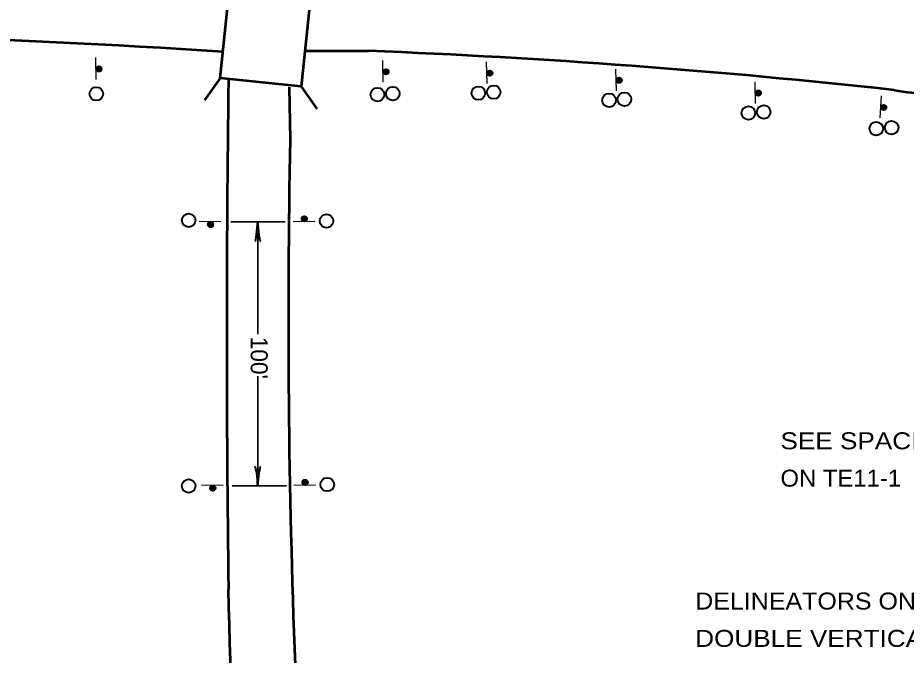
# Model space of a CAD drawing. Extents: x 354 to 1034, y -85 to 443.
# Drawn here: x 700.1 to 806, y 195.4 to 271.4 of the extents above; entities that cross this region are included whole.
import ezdxf
from ezdxf.enums import TextEntityAlignment as Align

# ---------------------------------------------------------------- set-up
doc = ezdxf.new("R2010")
doc.units = 0
doc.header["$LTSCALE"] = 0.8
doc.layers.add('1', color=7, linetype='Continuous', lineweight=40)
doc.layers.add('4', color=7, linetype='Continuous', lineweight=25)

msp = doc.modelspace()

# ---------------------------------------------------------------- linework, layer by layer
at = {"layer": '1', "lineweight": 53}
for p, q in [((734.3146, 267.416), (741.9294, 267.416)), ((724.2363, 264.1841), (722.3777, 261.5302)), ((732.4951, 263.1112), (732.6041, 256.8667)), ((733.9032, 263.168), (735.7617, 260.5141))]:
    msp.add_line(p, q, dxfattribs=at)
at = {"layer": '1', "lineweight": 35}
for p, q in [((725.5188, 247.0542), (731.9988, 247.0542)), ((728.7378, 247.0542), (728.7378, 233.6273)), ((728.7378, 228.6293), (728.7378, 215.5412)), ((725.6882, 215.5412), (732.1682, 215.5412))]:
    msp.add_line(p, q, dxfattribs=at)
at = {"layer": '1', "lineweight": 53}
msp.add_lwpolyline([(726.4377, 285.1287), (736.1045, 284.1125), (733.9032, 263.168), (724.2363, 264.1841)], close=True, dxfattribs=at)
at = {"layer": '1'}
for centre, radius in [((709.7964, 265.2741), 0.3159), ((709.7884, 265.2659), 0.2917), ((709.7965, 265.266), 0.2754), ((709.8123, 265.2906), 0.2835), ((709.7964, 265.2741), 0.2511), ((709.7964, 265.2741), 0.2349), ((709.7965, 265.266), 0.2268), ((709.7965, 265.266), 0.2106), ((709.8046, 265.2661), 0.1946), ((709.8127, 265.2663), 0.1782), ((709.8127, 265.2663), 0.162), ((709.7968, 265.2498), 0.1296), ((709.8289, 265.2666), 0.1458), ((709.7967, 265.2579), 0.0891), ((709.8454, 265.2507), 0.1296), ((709.8534, 265.2589), 0.1218), ((709.8616, 265.2509), 0.0972), ((709.8697, 265.2511), 0.0814), ((709.8778, 265.2512), 0.0648), ((709.8268, 265.388), 0.0081), ((709.894, 265.2515), 0.0486), ((709.9102, 265.2518), 0.0324), ((709.9264, 265.2521), 0.0162), ((744.0198, 264.9352), 0.3159), ((744.0119, 264.927), 0.2917), ((744.02, 264.9272), 0.2754), ((744.0358, 264.9517), 0.2835), ((744.0198, 264.9352), 0.2511), ((744.0198, 264.9352), 0.2349), ((744.02, 264.9272), 0.2268), ((744.02, 264.9272), 0.2106), ((744.0281, 264.9273), 0.1946), ((744.0362, 264.9274), 0.1782), ((744.0362, 264.9274), 0.162), ((744.0203, 264.911), 0.1296), ((744.0524, 264.9277), 0.1458), ((744.0201, 264.9191), 0.0891), ((744.0689, 264.9118), 0.1296), ((744.0768, 264.92), 0.1218), ((744.0851, 264.9121), 0.0972), ((744.0932, 264.9122), 0.0814), ((744.1013, 264.9124), 0.0648), ((744.0503, 265.0492), 0.0081), ((744.1175, 264.9126), 0.0486), ((744.1336, 264.9129), 0.0324), ((744.1498, 264.9132), 0.0162), ((756.3877, 264.7658), 0.3159), ((756.3798, 264.7576), 0.2917), ((756.3879, 264.7577), 0.2754), ((756.4036, 264.7823), 0.2835), ((756.3877, 264.7658), 0.2511), ((756.3877, 264.7658), 0.2349), ((756.3879, 264.7577), 0.2268), ((756.3879, 264.7577), 0.2106), ((756.396, 264.7579), 0.1946), ((756.4041, 264.758), 0.1782), ((756.4041, 264.758), 0.162), ((756.3882, 264.7415), 0.1296), ((756.4203, 264.7583), 0.1458), ((756.388, 264.7496), 0.0891), ((756.4367, 264.7424), 0.1296), ((756.4447, 264.7506), 0.1218), ((756.4529, 264.7427), 0.0972), ((756.461, 264.7428), 0.0814), ((756.4691, 264.7429), 0.0648), ((756.4181, 264.8798), 0.0081), ((756.4853, 264.7432), 0.0486), ((756.5015, 264.7435), 0.0324), ((756.5177, 264.7438), 0.0162), ((771.8053, 263.9187), 0.3159), ((771.7973, 263.9105), 0.2917), ((771.8054, 263.9106), 0.2754), ((771.8212, 263.9352), 0.2835), ((771.8053, 263.9187), 0.2511), ((771.8053, 263.9187), 0.2349), ((771.8054, 263.9106), 0.2268), ((771.8054, 263.9106), 0.2106), ((771.8135, 263.9107), 0.1946), ((771.8216, 263.9109), 0.1782), ((771.8216, 263.9109), 0.162), ((771.8057, 263.8944), 0.1296), ((771.8378, 263.9112), 0.1458), ((771.8056, 263.9025), 0.0891), ((771.8543, 263.8953), 0.1296), ((771.8622, 263.9035), 0.1218), ((771.8705, 263.8955), 0.0972), ((771.8786, 263.8957), 0.0814), ((771.8867, 263.8958), 0.0648), ((771.8357, 264.0326), 0.0081), ((771.9029, 263.8961), 0.0486), ((771.9191, 263.8964), 0.0324), ((771.9353, 263.8967), 0.0162), ((709.4879, 262.3053), 0.81), ((743.0074, 262.2196), 0.81), ((744.8361, 262.3375), 0.81), ((755.0365, 262.3889), 0.81), ((756.8652, 262.5069), 0.81), ((788.4087, 262.3939), 0.3159), ((788.4246, 262.4104), 0.2835), ((770.6234, 261.5418), 0.81), ((772.4521, 261.6598), 0.81), ((788.4008, 262.3856), 0.2917), ((788.4089, 262.3858), 0.2754), ((788.4087, 262.3939), 0.2511), ((788.4087, 262.3939), 0.2349), ((788.4089, 262.3858), 0.2268), ((788.4089, 262.3858), 0.2106), ((788.417, 262.3859), 0.1946), ((788.4251, 262.3861), 0.1782), ((788.4251, 262.3861), 0.162), ((788.4091, 262.3696), 0.1296), ((788.4413, 262.3863), 0.1458), ((788.409, 262.3777), 0.0891), ((788.4577, 262.3704), 0.1296), ((788.4657, 262.3787), 0.1218), ((788.4739, 262.3707), 0.0972), ((788.482, 262.3709), 0.0814), ((788.4901, 262.371), 0.0648), ((788.4391, 262.5078), 0.0081), ((788.5063, 262.3713), 0.0486), ((788.5225, 262.3716), 0.0324), ((788.5387, 262.3718), 0.0162), ((787.2268, 260.017), 0.81), ((789.0556, 260.1349), 0.81), ((803.3536, 260.6746), 0.3159), ((803.345, 260.6671), 0.2917), ((803.353, 260.6665), 0.2754), ((803.3709, 260.6896), 0.2835), ((803.3536, 260.6746), 0.2511), ((803.3536, 260.6746), 0.2349), ((803.353, 260.6665), 0.2268), ((803.353, 260.6665), 0.2106), ((803.3611, 260.6659), 0.1946), ((803.3692, 260.6654), 0.1782), ((803.3692, 260.6654), 0.162), ((803.3519, 260.6503), 0.1296), ((803.3854, 260.6642), 0.1458), ((803.3525, 260.6584), 0.0891), ((803.4004, 260.6469), 0.1296), ((803.409, 260.6545), 0.1218), ((803.4165, 260.6458), 0.0972), ((803.4246, 260.6452), 0.0814), ((803.4327, 260.6447), 0.0648), ((803.3938, 260.7854), 0.0081), ((803.4489, 260.6436), 0.0486), ((803.465, 260.6424), 0.0324), ((803.4812, 260.6413), 0.0162), ((802.4749, 258.1534), 0.81), ((804.3037, 258.2713), 0.81), ((720.5004, 247.2266), 0.81), ((736.9344, 247.1419), 0.81), ((723.1093, 246.7076), 0.3159), ((723.0929, 246.6917), 0.2835), ((723.1176, 246.7156), 0.2917), ((723.1174, 246.7075), 0.2754), ((723.1093, 246.7076), 0.2511), ((723.1093, 246.7076), 0.2349), ((723.1174, 246.7075), 0.2268), ((723.1174, 246.7075), 0.2106), ((723.1173, 246.6994), 0.1946), ((723.1171, 246.6913), 0.1782), ((723.1171, 246.6913), 0.162), ((723.1169, 246.6751), 0.1458), ((723.1336, 246.7072), 0.1296), ((723.1255, 246.7073), 0.0891), ((734.2912, 247.4026), 0.3159), ((734.2748, 247.4185), 0.2835), ((734.2995, 247.3946), 0.2917), ((734.2993, 247.4027), 0.2754), ((734.2912, 247.4026), 0.2511), ((734.2912, 247.4026), 0.2349), ((734.2993, 247.4027), 0.2268), ((734.2993, 247.4027), 0.2106), ((734.2992, 247.4108), 0.1946), ((734.2991, 247.4189), 0.1782), ((734.2991, 247.4189), 0.162), ((734.2988, 247.4351), 0.1458), ((734.1773, 247.433), 0.0081), ((734.3065, 247.4596), 0.1218), ((734.3147, 247.4516), 0.1296), ((734.3155, 247.403), 0.1296), ((734.3144, 247.4678), 0.0972), ((734.3074, 247.4029), 0.0891), ((734.3143, 247.4759), 0.0814), ((734.3141, 247.484), 0.0648), ((734.3138, 247.5002), 0.0486), ((734.3136, 247.5164), 0.0324), ((734.3133, 247.5326), 0.0162), ((722.9954, 246.6772), 0.0081), ((723.1245, 246.6507), 0.1218), ((723.1328, 246.6586), 0.1296), ((723.1325, 246.6424), 0.0972), ((723.1324, 246.6343), 0.0814), ((723.1322, 246.6262), 0.0648), ((723.1319, 246.61), 0.0486), ((723.1316, 246.5938), 0.0324), ((723.1314, 246.5776), 0.0162), ((720.5004, 215.5445), 0.81), ((734.376, 215.9746), 0.3159), ((734.3595, 215.9905), 0.2835), ((734.3842, 215.9666), 0.2917), ((734.3841, 215.9747), 0.2754), ((734.376, 215.9746), 0.2511), ((734.376, 215.9746), 0.2349), ((734.3841, 215.9747), 0.2268), ((734.3841, 215.9747), 0.2106), ((734.3839, 215.9828), 0.1946), ((734.3838, 215.9909), 0.1782), ((734.3838, 215.9909), 0.162), ((734.3835, 216.0071), 0.1458), ((734.3912, 216.0316), 0.1218), ((734.3994, 216.0236), 0.1296), ((734.4003, 215.975), 0.1296), ((734.3991, 216.0398), 0.0972), ((734.399, 216.0479), 0.0814), ((734.3988, 216.056), 0.0648), ((734.3986, 216.0722), 0.0486), ((734.3983, 216.0884), 0.0324), ((734.398, 216.1046), 0.0162), ((737.0191, 215.714), 0.81), ((723.3635, 215.2796), 0.3159), ((723.347, 215.2637), 0.2835), ((723.3717, 215.2876), 0.2917), ((723.3716, 215.2795), 0.2754), ((723.3635, 215.2796), 0.2511), ((723.3635, 215.2796), 0.2349), ((723.3716, 215.2795), 0.2268), ((723.3716, 215.2795), 0.2106), ((723.3714, 215.2714), 0.1946), ((723.3713, 215.2633), 0.1782), ((723.3713, 215.2633), 0.162), ((723.371, 215.2471), 0.1458), ((723.2495, 215.2492), 0.0081), ((723.3787, 215.2227), 0.1218), ((723.3869, 215.2306), 0.1296), ((723.3878, 215.2792), 0.1296), ((723.3866, 215.2144), 0.0972), ((723.3797, 215.2793), 0.0891), ((723.3865, 215.2063), 0.0814), ((723.3864, 215.1982), 0.0648), ((723.3861, 215.182), 0.0486), ((723.3858, 215.1658), 0.0324), ((723.3855, 215.1496), 0.0162), ((734.262, 216.005), 0.0081), ((734.3922, 215.9749), 0.0891)]:
    msp.add_circle(centre, radius, dxfattribs=at)
at = {"layer": '1', "lineweight": 53}
for centre, radius, start, end in [((645.9024, -955.5057), 1225.3615, 86.31926, 93.74555), ((707.2043, -622.5861), 890.6793, 83.72252, 87.76563), ((2923.7793, 233.6054), 2198.7463, 179.20845, 180.79155), ((830.3445, 430.5653), 169.7767, 261.27626, 262.70179), ((1786.4865, 235.33), 1054.1025, 178.82928, 182.23643), ((-1518.816, 135.1904), 2245.0901, 358.26332, 1.73668)]:
    msp.add_arc(centre, radius, start, end, dxfattribs=at)
at = {"layer": '1'}
for centre, major_axis, ratio, start_param, end_param in [((728.5664, 246.1465), (-0.1423, -1.4227), 0.07063, 6.28230741, 8.55970261), ((728.9616, 246.1703), (-0.1265, 1.4464), 0.122415, 0.89635335, 3.14159265), ((728.514, 216.4252), (0.1265, -1.4464), 0.122415, 0.89635335, 3.14159265), ((728.9092, 216.4489), (0.1423, 1.4227), 0.07063, 6.28230741, 8.55970261)]:
    msp.add_ellipse(centre, major_axis=major_axis, ratio=ratio, start_param=start_param, end_param=end_param, dxfattribs=at)
at = {"layer": '4'}
for p, q in [((709.4778, 264.0292), (709.4326, 266.6207)), ((743.7013, 263.6902), (743.6559, 266.2819)), ((756.0692, 263.5208), (756.0238, 266.1125)), ((771.4868, 262.6737), (771.4414, 265.2653)), ((788.0902, 261.1489), (788.0448, 263.7405)), ((802.9277, 259.4622), (803.1085, 262.0478)), ((724.3544, 247.0262), (721.7626, 247.0713)), ((735.5363, 247.084), (732.9444, 247.0388)), ((724.6086, 215.5982), (722.0167, 215.6433)), ((735.6211, 215.656), (733.0292, 215.6108))]:
    msp.add_line(p, q, dxfattribs=at)
for centre in [(709.7963, 265.2822), (744.0197, 264.9433), (756.3876, 264.7739), (771.8051, 263.9268), (788.4086, 262.402), (803.3542, 260.6827), (723.1012, 246.7078), (734.2831, 247.4025), (734.3679, 215.9745), (723.3554, 215.2798)]:
    msp.add_circle(centre, 0.3321, dxfattribs=at)

# ---------------------------------------------------------------- texts
at = {"layer": '1'}
msp.add_text("100'", height=2.025, rotation=270, dxfattribs=at).set_placement((727.8947, 230.8318), align=Align.CENTER)
for s, width, p in [('SEE SPACING CHART', 1.15, (791.05, 219.9178)), ('ON TE11-1', 1.05, (791.05, 215.4628)), ('DELINEATORS ON MEDIAN ARE', 1.1, (780.8892, 200.811)), ('DOUBLE VERTICAL, BACK -', 1.15, (780.8892, 196.356))]:
    msp.add_text(s, height=2.025, dxfattribs=dict(at, width=width)).set_placement(p)

doc.saveas('drawing.dxf')
